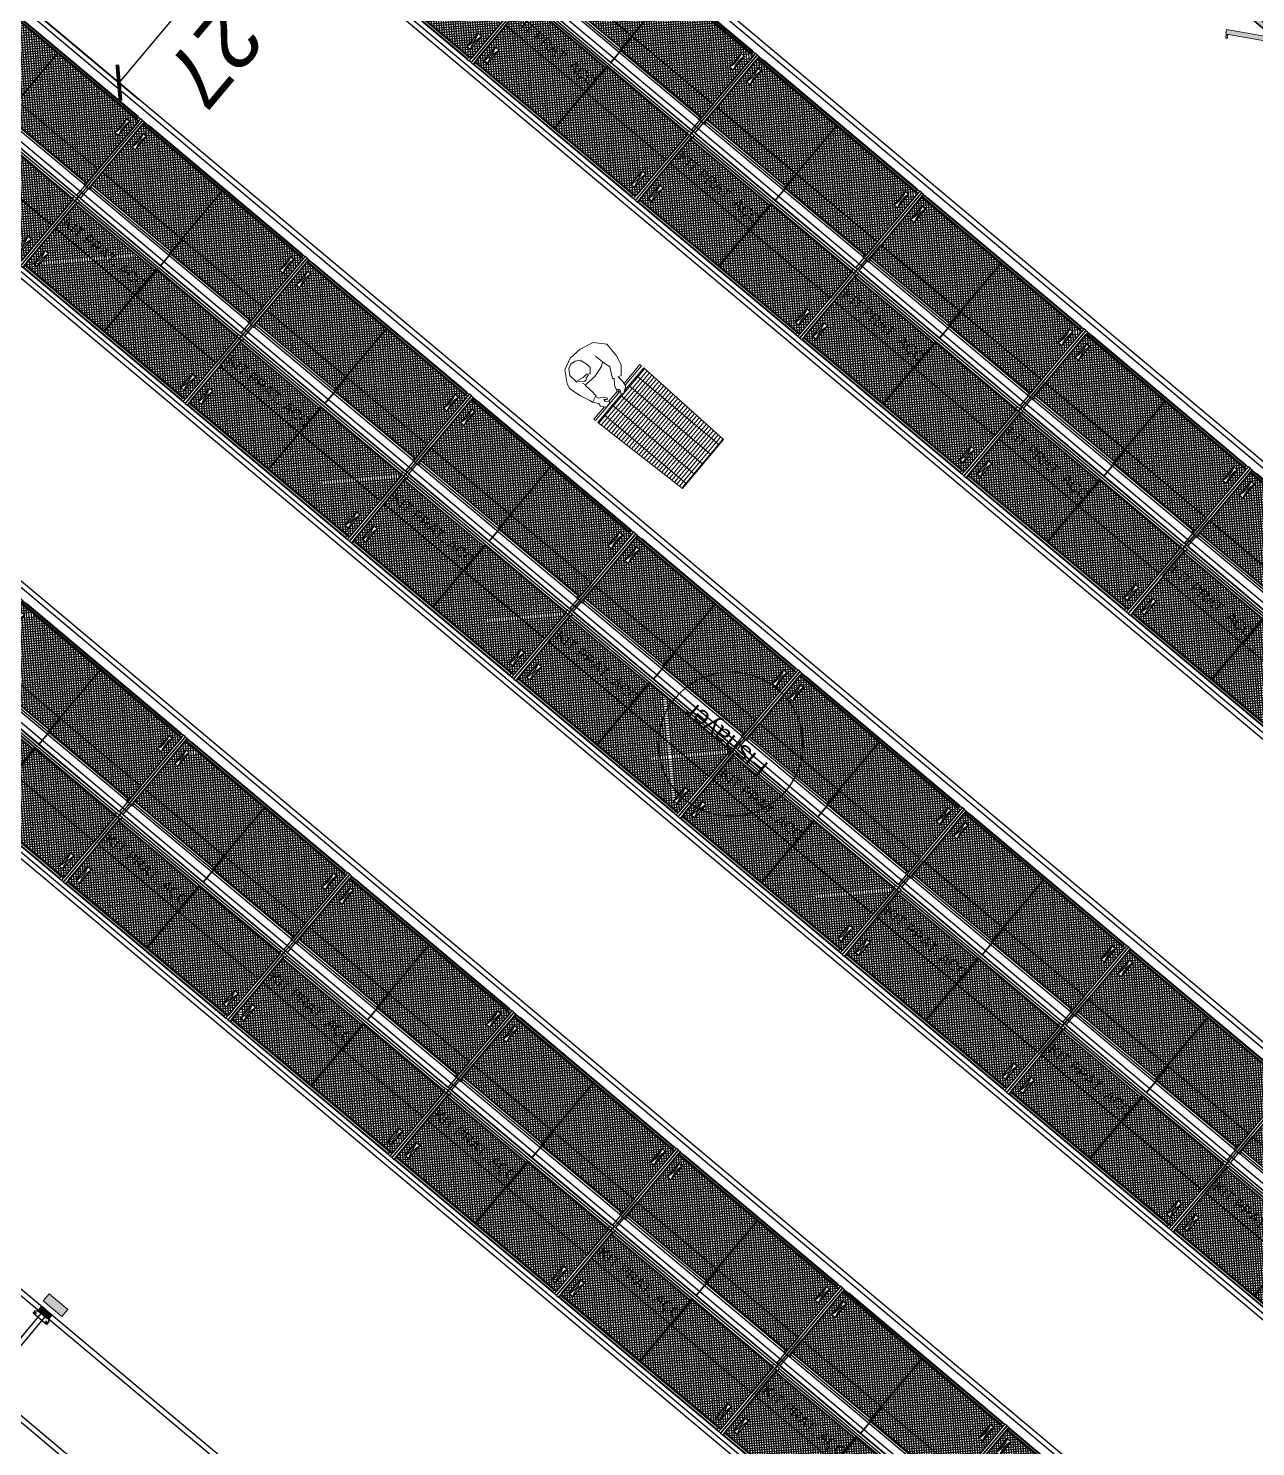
# Model space of a CAD drawing. Header units: metres. Extents: x 822482 to 822767, y 9662202 to 9662512.
# Drawn here: x 822674.61 to 822686.63, y 9662408.34 to 9662422.23 of the extents above; entities that cross this region are included whole.
import ezdxf
from ezdxf.lldxf.tags import DXFTag

# ---------------------------------------------------------------- set-up
doc = ezdxf.new("R2010")
doc.units = ezdxf.units.M
for name, color, linetype in [('#ARQ_INOX', 8, 'Continuous'), ('ARQ_NE_EQUIPAMENTOS', 7, 'Continuous'), ('VIDRO TEMPERADO', 3, 'Continuous'), ('wbc_gabinete', 7, 'Continuous'), ('wbc_gond_planta', 7, 'Continuous'), ('wbc_mobilias_planta', 7, 'Continuous')]:
    doc.layers.add(name, color=color, linetype=linetype)
doc.layers.add('ARQ_NE_COTAS', color=7, linetype='Continuous', true_color=0x000000)
for name, color, linetype, lineweight in [('ARQ_NE_ESTRUTURA INOX', 251, 'Continuous', 0), ('ARQ_NE_MOBILIÁRIOS', 251, 'Continuous', 0), ('ARQ_NE_PORTAPALLETS', 251, 'Continuous', 0), ('wbc_balcao', 7, 'Continuous', 0)]:
    doc.layers.add(name, color=color, linetype=linetype, lineweight=lineweight)
doc.styles.add('Arial', font='arial.ttf', dxfattribs={"height": 0.6})
doc.styles.get("Standard").update_dxf_attribs({"font": 'arial.ttf'})
tags = doc.linetypes.add('DASH2', pattern=[19.05, 12.7, -6.35]).pattern_tags.tags
tags[6:7] = [DXFTag(74, 4), DXFTag(75, 0), DXFTag(340, '0'), DXFTag(46, 0.0), DXFTag(50, 0.0), DXFTag(44, 0.0), DXFTag(45, 0.0)]
tags[4:5] = [DXFTag(74, 4), DXFTag(75, 0), DXFTag(340, '0'), DXFTag(46, 0.0), DXFTag(50, 0.0), DXFTag(44, 0.0), DXFTag(45, 0.0)]
tags = doc.linetypes.add('DASHED0', pattern=[1, 0.5, -0.5]).pattern_tags.tags
tags[6:7] = [DXFTag(74, 4), DXFTag(75, 0), DXFTag(340, '0'), DXFTag(46, 0.0), DXFTag(50, 0.0), DXFTag(44, 0.0), DXFTag(45, 0.0)]
tags[4:5] = [DXFTag(74, 4), DXFTag(75, 0), DXFTag(340, '0'), DXFTag(46, 0.0), DXFTag(50, 0.0), DXFTag(44, 0.0), DXFTag(45, 0.0)]
doc.dimstyles.new('1-300', dxfattribs={"dimtxt": 0.6, "dimasz": 0.25, "dimexe": 0.25, "dimexo": 0.25, "dimgap": 0.25, "dimtad": 1, "dimzin": 4, "dimdsep": 46, "dimtxsty": 'Arial', "dimblk": 'ARCHTICK', "dimcen": 0.25, "dimclrd": 256, "dimclre": 256, "dimclrt": 256, "dimadec": 0, "dimazin": 0, "dimtfac": 0.066667, "dimtix": 1, "dimtofl": 0, "dimtmove": 0, "dimatfit": 3, "dimldrblk": 'ARCHTICK', "dimfxl": 0.25, "dimtvp": 1, "dimtolj": 1, "dimtzin": 0, "dimarcsym": 0})
pattern_1 = [(45, (-159.4644, -342.3736), (-1.6673415, 1.6673415), []), (135, (-159.4644, -342.3736), (-1.6673415, -1.6673415), [])]

# ---------------------------------------------------------------- blocks, each defined once
blk = doc.blocks.new('100100T11R230100')
at = {"layer": 'wbc_gond_planta'}
for points in [[(3, -1), (3, 0), (0, 0), (0, -6), (11, -6), (11, 0), (8, 0), (8, -1)], [(244, -1), (244, 0), (241, 0), (241, -6), (252, -6), (252, 0), (249, 0), (249, -1)], [(8, -99), (8, -100), (11, -100), (11, -94), (0, -94), (0, -100), (3, -100), (3, -99)], [(249, -99), (249, -100), (252, -100), (252, -94), (241, -94), (241, -100), (244, -100), (244, -99)]]:
    blk.add_hatch(color=8, dxfattribs=at).paths.add_polyline_path(points)
at = {"layer": 'wbc_gond_planta', "color": 8, "linetype": 'Continuous'}
for p, q in [((-1, 0), (12, 0)), ((-1, -6), (-1, 0)), ((12, 0), (12, -6)), ((240, 0), (253, 0)), ((240, -6), (240, 0)), ((253, 0), (253, -6)), ((-3.1, -7.2), (-1, -6)), ((-3.1, -10.7), (-3.1, -7.2)), ((14.1, -10.7), (-3.1, -10.7)), ((12, -6), (14.1, -7.2)), ((14.1, -7.2), (14.1, -10.7)), ((237.9, -7.2), (240, -6)), ((237.9, -10.7), (237.9, -7.2)), ((255.1, -10.7), (237.9, -10.7)), ((253, -6), (255.1, -7.2)), ((255.1, -7.2), (255.1, -10.7)), ((14.1, -89.3), (-3.1, -89.3)), ((-3.1, -89.3), (-3.1, -92.8)), ((-3.1, -92.8), (-1, -94)), ((-1, -94), (-1, -100)), ((12, -94), (14.1, -92.8)), ((12, -100), (12, -94)), ((14.1, -92.8), (14.1, -89.3)), ((255.1, -89.3), (237.9, -89.3)), ((237.9, -89.3), (237.9, -92.8)), ((237.9, -92.8), (240, -94)), ((240, -94), (240, -100)), ((253, -94), (255.1, -92.8)), ((253, -100), (253, -94)), ((255.1, -92.8), (255.1, -89.3)), ((-1, -100), (12, -100)), ((240, -100), (253, -100))]:
    blk.add_line(p, q, dxfattribs=at)
at = {"layer": 'wbc_gond_planta', "color": 8}
for p, q in [((3, 0), (0, 0)), ((0, 0), (0, -6)), ((3, -1), (3, 0)), ((8, 0), (8, -1)), ((8, 0), (11, 0)), ((11, 0), (241, 0)), ((11, 0), (11, -6)), ((244, 0), (241, 0)), ((241, 0), (241, -6)), ((244, -1), (244, 0)), ((249, 0), (249, -1)), ((249, 0), (252, 0)), ((252, 0), (252, -6)), ((11, -6), (0, -6)), ((8, -1), (3, -1)), ((3, -94), (3, -6)), ((8, -94), (8, -6)), ((11, -5), (241, -5)), ((252, -6), (241, -6)), ((249, -1), (244, -1)), ((244, -94), (244, -6)), ((249, -94), (249, -6)), ((0, -100), (0, -94)), ((11, -94), (0, -94)), ((11, -100), (11, -94)), ((11, -95), (241, -95)), ((241, -100), (241, -94)), ((252, -94), (241, -94)), ((252, -100), (252, -94)), ((3, -100), (0, -100)), ((8, -99), (3, -99)), ((3, -99), (3, -100)), ((8, -100), (8, -99)), ((8, -100), (11, -100)), ((11, -100), (241, -100)), ((244, -100), (241, -100)), ((249, -99), (244, -99)), ((244, -99), (244, -100)), ((249, -100), (249, -99)), ((249, -100), (252, -100))]:
    blk.add_line(p, q, dxfattribs=at)
for points in [[(3, -1), (3, 0), (0, 0), (0, -6), (11, -6), (11, 0), (8, 0), (8, -1)], [(244, -1), (244, 0), (241, 0), (241, -6), (252, -6), (252, 0), (249, 0), (249, -1)], [(8, -99), (8, -100), (11, -100), (11, -94), (0, -94), (0, -100), (3, -100), (3, -99)], [(249, -99), (249, -100), (252, -100), (252, -94), (241, -94), (241, -100), (244, -100), (244, -99)]]:
    blk.add_lwpolyline(points, close=True, dxfattribs=at)
for centre in [(-1.4, -9), (12.4, -9), (239.6, -9), (253.4, -9), (-1.4, -91), (12.4, -91), (239.6, -91), (253.4, -91)]:
    blk.add_circle(centre, 0.7, dxfattribs=at)
blk = doc.blocks.new('protetor')
blk.add_hatch(color=8).paths.add_polyline_path([(-3.5, -5), (-3.5, -14), (20.5, -14), (20.5, -5)])
at = {"color": 8}
blk.add_lwpolyline([(-3.5, -5), (-3.5, -14), (20.5, -14), (20.5, -5)], close=True, dxfattribs=at)
blk = doc.blocks.new('NICFD210CVD')
at = {"layer": 'VIDRO TEMPERADO'}
h = blk.add_hatch(dxfattribs=at)
h.set_pattern_fill('_USER', color=8, scale=2.357977, angle=45, style=0, pattern_type=2)
h.set_pattern_definition(pattern_1)
h.paths.add_polyline_path([(103.7, -82.3), (103.7, -75.8), (2.5, -75.8), (2.5, -82.3)])
h.paths.add_polyline_path([(2.5, -75.8), (8.8, -75.8), (8.6, -75.6), (8.6, -58.7), (8.8, -58.6), (2.5, -58.6)])
h.paths.add_polyline_path([(13, -75.8), (103.7, -75.8), (103.7, -58.6), (13, -58.6), (13.2, -58.7), (13.2, -75.6)])
h.paths.add_polyline_path([(2.5, -58.6), (103.7, -58.6), (103.7, -4.9), (2.5, -4.9), (2.5, -4.9)])
h.paths.add_polyline_path([(2.8, -4.9), (103.7, -4.9), (103.7, -4.8), (2.9, -4.8)])
h = blk.add_hatch(dxfattribs=at)
h.set_pattern_fill('_USER', color=8, scale=2.357977, angle=45, style=0, pattern_type=2)
h.set_pattern_definition(pattern_1)
h.paths.add_polyline_path([(207.5, -82.3), (207.5, -76.1), (104.2, -76.1), (104.2, -82.3)])
h.paths.add_polyline_path([(104.2, -76.1), (197, -76.1), (196.8, -75.9), (196.8, -59), (197, -58.9), (104.2, -58.9)])
h.paths.add_polyline_path([(201.2, -76.1), (207.5, -76.1), (207.5, -58.9), (201.2, -58.9), (201.4, -59), (201.4, -75.9)])
h.paths.add_polyline_path([(104.2, -58.9), (207.5, -58.9), (207.5, -4.5), (207.5, -4.5), (207.2, -4.5), (207.1, -4.3), (207.1, -3.2), (116.8, -3.2), (104.2, -3.2)])
at = {"layer": 'wbc_mobilias_planta'}
blk.add_hatch(color=8, dxfattribs=at).paths.add_polyline_path([(3.1, -84.8), (204.9, -84.8), (204.9, -82.8), (3.1, -82.8)])
at = {"color": 8, "linetype": 'Continuous'}
for p, q in [((3.4, 0), (0.2, 0)), ((0, -0.4), (0, -0.3)), ((0, -58.9), (0, -0.4)), ((2.5, -3.5), (2.5, -58.9)), ((2.5, -4.6), (2.5, -4.5)), ((2.5, -4.9), (2.5, -4.6)), ((2.5, -4.9), (2.5, -5)), ((2.8, -4.9), (2.5, -4.9)), ((2.5, -58.2), (2.5, -6.6)), ((2.9, -2.8), (2.9, -4.5)), ((2.9, -2.8), (2.9, -2.8)), ((2.9, -4.5), (2.9, -4.6)), ((2.9, -4.6), (2.9, -4.7)), ((103.7, -4.8), (2.9, -4.8)), ((3.3, -2.6), (3.4, -2.6)), ((3.3, -2.6), (3.3, -2.6)), ((3.3, -2.6), (3.3, -2.6)), ((3.3, -2.6), (3.4, -2.6)), ((3.4, -2.6), (3.4, -2.6)), ((3.6, -0.4), (3.6, -0.2)), ((3.6, -0.3), (3.6, -0.3)), ((3.6, -0.4), (3.6, -0.2)), ((206.4, -0.3), (3.6, -0.3)), ((3.6, -2.3), (3.6, -0.4)), ((3.6, -0.4), (3.6, -0.4)), ((3.6, -2.3), (3.6, -0.4)), ((3.6, -2.3), (3.6, -2.3)), ((206.4, -2.5), (3.6, -2.5)), ((103.7, -3.4), (103.7, -58.4)), ((104.2, -3.4), (104.1, -3.4)), ((104.1, -3.4), (104.2, -3.4)), ((104.1, -3.4), (104.1, -3.4)), ((104.2, -3.2), (104.2, -3.3)), ((104.2, -3.2), (104.2, -3.2)), ((194.5, -3.2), (104.2, -3.2)), ((104.2, -3.2), (105.4, -3.2)), ((104.2, -3.3), (104.2, -8.2)), ((104.2, -8.2), (104.2, -8.3)), ((104.2, -8.3), (104.2, -58.4)), ((207.1, -3.2), (105.4, -3.2)), ((105.4, -3.2), (105.4, -3.2)), ((207.1, -3.2), (205.8, -3.2)), ((205.8, -3.2), (205.8, -3.2)), ((206.4, -0.2), (206.4, -0.4)), ((206.4, -0.2), (206.4, -0.4)), ((206.4, -0.3), (206.4, -0.3)), ((206.4, -0.4), (206.4, -2.4)), ((206.4, -0.4), (206.4, -0.4)), ((206.4, -0.4), (206.4, -2.4)), ((206.4, -2.4), (206.4, -2.4)), ((209.7, 0), (206.6, 0)), ((206.8, -2.7), (206.6, -2.7)), ((206.6, -2.7), (206.6, -2.7)), ((207, -3.2), (207, -3.2)), ((207.1, -4.3), (207.1, -2.8)), ((207.1, -2.8), (207.1, -2.8)), ((207.5, -4.5), (207.2, -4.5)), ((207.5, -3.4), (207.5, -4.5)), ((207.5, -58.9), (207.5, -3.4)), ((207.5, -4.3), (207.5, -58.2)), ((207.5, -4.5), (207.5, -4.5)), ((210, -0.3), (210, -0.4)), ((210, -0.4), (210, -58.9)), ((0, -84.5), (0, -58.9)), ((2.5, -80.1), (2.5, -58.2)), ((2.5, -58.9), (2.5, -84.6)), ((8.6, -58.7), (8.6, -58.7)), ((8.6, -58.7), (8.6, -58.8)), ((8.6, -58.8), (8.6, -58.8)), ((8.6, -59.2), (8.6, -58.8)), ((8.6, -59.3), (8.6, -59.2)), ((8.6, -74.9), (8.6, -59.3)), ((8.8, -58.6), (8.8, -58.7)), ((8.8, -58.6), (13, -58.6)), ((8.8, -58.6), (8.8, -58.6)), ((8.8, -58.7), (8.8, -59.2)), ((8.8, -59.2), (8.8, -59.4)), ((13, -58.7), (13, -58.6)), ((13, -58.6), (13, -58.6)), ((13, -59.2), (13, -58.7)), ((13, -59.4), (13, -59.2)), ((13.2, -58.7), (13.2, -58.7)), ((13.2, -58.8), (13.2, -58.7)), ((13.2, -58.8), (13.2, -59.2)), ((13.2, -58.8), (13.2, -58.8)), ((13.2, -59.2), (13.2, -59.3)), ((13.2, -59.3), (13.2, -74.9)), ((103.7, -58.4), (103.7, -82.3)), ((104.2, -58.4), (104.2, -80.4)), ((196.8, -59), (196.8, -59)), ((196.8, -59), (196.8, -59.1)), ((196.8, -59.1), (196.8, -59.1)), ((196.8, -59.5), (196.8, -59.1)), ((196.8, -59.6), (196.8, -59.5)), ((196.8, -75.2), (196.8, -59.6)), ((197, -58.9), (197, -59)), ((197, -58.9), (201.2, -58.9)), ((197, -58.9), (197, -58.9)), ((197, -59), (197, -59.5)), ((197, -59.5), (197, -59.7)), ((201.2, -59), (201.2, -58.9)), ((201.2, -58.9), (201.2, -58.9)), ((201.2, -59.5), (201.2, -59)), ((201.2, -59.7), (201.2, -59.5)), ((201.4, -59), (201.4, -59)), ((201.4, -59.1), (201.4, -59)), ((201.4, -59.1), (201.4, -59.5)), ((201.4, -59.1), (201.4, -59.1)), ((201.4, -59.5), (201.4, -59.6)), ((201.4, -59.6), (201.4, -75.2)), ((207.5, -58.2), (207.5, -81)), ((207.5, -84.6), (207.5, -58.9)), ((210, -58.9), (210, -84.5)), ((2.5, -80.2), (2.5, -80.1)), ((2.5, -80.5), (2.5, -80.2)), ((2.5, -80.5), (2.5, -80.5)), ((207.5, -82.3), (2.5, -82.3)), ((8.6, -75.4), (8.6, -74.9)), ((8.6, -75.6), (8.6, -75.4)), ((8.8, -75.4), (8.8, -75.5)), ((8.8, -75.5), (8.8, -75.8)), ((8.8, -75.8), (13, -75.8)), ((13, -75.5), (13, -75.4)), ((13, -75.8), (13, -75.5)), ((13.2, -74.9), (13.2, -75.5)), ((13.2, -75.5), (13.2, -75.6)), ((104.2, -80.4), (104.2, -80.5)), ((104.2, -80.5), (104.2, -82.3)), ((196.8, -75.7), (196.8, -75.2)), ((196.8, -75.9), (196.8, -75.7)), ((197, -75.7), (197, -75.9)), ((197, -75.9), (197, -76.1)), ((197, -76.1), (201.2, -76.1)), ((201.2, -75.9), (201.2, -75.7)), ((201.2, -76.1), (201.2, -75.9)), ((201.4, -75.2), (201.4, -75.8)), ((201.4, -75.8), (201.4, -75.9)), ((207.5, -81), (207.5, -81.2)), ((207.5, -81.2), (207.5, -81.5)), ((207.5, -81.5), (207.5, -81.4)), ((207.5, -81.5), (207.5, -81.5)), ((207.5, -81.5), (207.5, -81.5)), ((0, -85.2), (0, -84.5)), ((0.2, -85.4), (2.4, -85.4)), ((2.5, -84.6), (2.5, -85.4)), ((2.5, -85.2), (207.5, -85.2)), ((5.6, -85.2), (6.9, -85.2)), ((6.9, -85.2), (7.9, -85.2)), ((6.9, -85.2), (6.9, -85.2)), ((204.2, -85.2), (7.9, -85.2)), ((207.5, -85.4), (207.5, -84.6)), ((209.7, -85.4), (207.5, -85.4)), ((210, -84.5), (210, -85.2))]:
    blk.add_line(p, q, dxfattribs=at)
at = {"color": 8}
blk.add_line((103.7, -82.3), (104.2, -82.3), dxfattribs=at)
at = {"color": 8, "linetype": 'Continuous'}
for points in [[(13, -58.6), (13.2, -58.7), (13.2, -75.6), (13, -75.8), (8.8, -75.8), (8.6, -75.6), (8.6, -58.7), (8.8, -58.6)], [(201.2, -58.9), (201.4, -59), (201.4, -75.9), (201.2, -76.1), (197, -76.1), (196.8, -75.9), (196.8, -59), (197, -58.9)]]:
    blk.add_lwpolyline(points, close=True, dxfattribs=at)
for centre, radius, start, end in [((0.2, -0.3), 0.25, 90, 180), ((3.4, -0.3), 0.25, 7.8375, 90), ((3.3, -3.5), 0.85, 94.3152, 172.0697), ((3.3, -3.5), 0.85, 172.0697, 180), ((2.5, -5), 0.025, 150, 180), ((2.5, -5), 0.025, 90, 150), ((2.8, -4.7), 0.2, 270, 0), ((3.3, -2.6), 0.0345, 274.6334, 284.0885), ((3.4, -2.4), 0.244, 271.7049, 332.4159), ((3.4, -0.3), 0.25, 0, 7.8375), ((3.6, -0.2), 0.03, 0, 7.8375), ((3.3, -2.4), 0.316, 331.1228, 2.4455), ((206.6, -0.3), 0.25, 90, 172.1625), ((206.6, -0.3), 0.25, 172.1625, 180), ((206.4, -0.2), 0.03, 172.1625, 180), ((206.6, -2.4), 0.248, 180, 193.4599), ((206.6, -2.5), 0.239, 192.1044, 224.5527), ((206.6, -2.4), 0.25, 224.6293, 265.7677), ((206.6, -2.5), 0.243, 265.6312, 269.9838), ((206.8, -3.4), 0.7, 0.1427, 90), ((207.2, -4.3), 0.2, 180, 270), ((207.5, -4.5), 0.025, 0, 90), ((209.7, -0.3), 0.25, 0, 90), ((8.8, -75.6), 0.152, 180, 270), ((13, -75.6), 0.152, 270, 0), ((197, -75.9), 0.152, 180, 270), ((201.2, -75.9), 0.152, 270, 0), ((0.2, -85.2), 0.25, 180, 270), ((2.4, -85.4), 0.05, 270, 0), ((5.6, -85), 0.2, 268.2316, 270), ((7.9, -85.1), 0.15, 270, 272.0426), ((207.5, -85.4), 0.05, 180, 270), ((209.7, -85.2), 0.25, 270, 0)]:
    blk.add_arc(centre, radius, start, end, dxfattribs=at)
for centre, major_axis, ratio, start_param, end_param in [((3.6, -0.3), (-0.03, 0), 0.863636, 2.769307, 3.141593), ((104.1, -3.4), (0.387, 0), 0.001495, 1.559494, 4.723691), ((104.1, -3.4), (0.285, 0), 0.001495, 1.555489, 4.727697), ((206.4, -0.3), (-0.03, 0), 0.863636, 0, 0.372286), ((8.8, -58.7), (-0.152, 0), 0.999904, 4.712389, 6.283185), ((13, -58.7), (-0.152, 0), 0.999904, 3.141593, 4.712389), ((197, -59), (-0.152, 0), 0.999904, 4.712389, 6.283185), ((201.2, -59), (-0.152, 0), 0.999904, 3.141593, 4.712389), ((207.4, -81.2), (0.05, 0), 0.611994, 5.670684, 6.283185), ((207.4, -81.5), (0.05, 0), 0.580743, 0, 0.612501), ((207.4, -81.5), (0.05, 0), 0.580743, 0, 0.612501)]:
    blk.add_ellipse(centre, major_axis=major_axis, ratio=ratio, start_param=start_param, end_param=end_param, dxfattribs=at)
for points in [[(8.8, -59.4), (9.3, -60.8), (9.6, -62.1), (10, -64.3), (10.1, -65), (10.2, -66.4), (10.2, -67.1), (10.2, -68.2), (10.2, -68.5), (10.2, -69.2), (10.2, -69.5), (10.1, -70.6), (10, -71.2), (9.7, -72.5), (9.6, -73.1), (9.3, -74.3), (9.1, -74.9), (8.8, -75.4)], [(13, -75.4), (12.5, -74.3), (12.2, -73.1), (11.8, -71.2), (11.7, -70.6), (11.6, -69.2), (11.6, -68.5), (11.6, -67.5), (11.6, -67.1), (11.6, -66.4), (11.7, -66.1), (11.7, -65), (11.8, -64.3), (12.1, -62.9), (12.2, -62.2), (12.6, -60.8), (12.8, -60.1), (13, -59.4)], [(197, -59.7), (197.5, -61.1), (197.8, -62.4), (198.2, -64.6), (198.3, -65.3), (198.4, -66.7), (198.4, -67.4), (198.4, -68.5), (198.4, -68.8), (198.4, -69.5), (198.3, -69.9), (198.3, -70.9), (198.2, -71.5), (197.9, -72.8), (197.8, -73.4), (197.4, -74.6), (197.2, -75.2), (197, -75.7)], [(201.2, -75.7), (200.7, -74.6), (200.4, -73.5), (200, -71.5), (199.9, -70.9), (199.8, -69.5), (199.8, -68.8), (199.8, -67.8), (199.8, -67.4), (199.8, -66.7), (199.8, -66.4), (199.9, -65.3), (200, -64.6), (200.3, -63.2), (200.4, -62.5), (200.7, -61.1), (200.9, -60.4), (201.2, -59.7)]]:
    blk.add_open_spline(points, degree=3, knots=[0, 0, 0, 0, 0.25, 0.25, 0.375, 0.375, 0.5, 0.5, 0.5625, 0.5625, 0.625, 0.625, 0.75, 0.75, 0.875, 0.875, 1, 1, 1, 1], dxfattribs=at)
at = {"layer": 'Defpoints', "color": 8, "linetype": 'DASHED0'}
for p, q in [((210.1, 7.5), (0, 7.5)), ((0, -0.3), (0, 7.5)), ((210.1, -0.3), (210.1, 7.5))]:
    blk.add_line(p, q, dxfattribs=at)
at = {"layer": 'VIDRO TEMPERADO', "color": 8}
for points in [[(91.3, -4.8), (2.9, -4.8), (2.8, -4.9), (2.5, -4.9), (2.5, -4.9), (2.5, -82.3), (103.7, -82.3), (103.7, -4.8)], [(104.2, -3.2), (104.2, -82.3), (207.5, -82.3), (207.5, -4.5), (207.5, -4.5), (207.2, -4.5), (207.1, -4.3), (207.1, -3.2), (116.8, -3.2)]]:
    blk.add_lwpolyline(points, close=True, dxfattribs=at)
at = {"layer": 'wbc_mobilias_planta', "color": 8}
blk.add_lwpolyline([(3.1, -84.8), (204.9, -84.8), (204.9, -82.8), (3.1, -82.8)], close=True, dxfattribs=at)
blk = doc.blocks.new('NICFD210CDVD')
at = {"layer": 'VIDRO TEMPERADO'}
h = blk.add_hatch(dxfattribs=at)
h.set_pattern_fill('_USER', color=8, scale=2.357977, angle=45, style=0, pattern_type=2)
h.set_pattern_definition(pattern_1)
h.paths.add_polyline_path([(103.7, 97.3), (103.7, 90.8), (2.5, 90.8), (2.5, 97.3)])
h.paths.add_polyline_path([(2.5, 90.8), (8.8, 90.8), (8.6, 90.6), (8.6, 73.7), (8.8, 73.6), (2.5, 73.6)])
h.paths.add_polyline_path([(13, 90.8), (103.7, 90.8), (103.7, 73.6), (13, 73.6), (13.2, 73.7), (13.2, 90.6)])
h.paths.add_polyline_path([(2.5, 73.6), (103.7, 73.6), (103.7, 19.9), (2.5, 19.9), (2.5, 19.9)])
h.paths.add_polyline_path([(2.7, 19.9), (103.7, 19.9), (103.7, 19.8), (2.9, 19.8)])
h = blk.add_hatch(dxfattribs=at)
h.set_pattern_fill('_USER', color=8, scale=2.357977, angle=45, style=0, pattern_type=2)
h.set_pattern_definition(pattern_1)
h.paths.add_polyline_path([(207.5, 97.3), (207.5, 91.1), (104.2, 91.1), (104.2, 97.3)])
h.paths.add_polyline_path([(104.2, 91.1), (197, 91.1), (196.8, 90.9), (196.8, 74), (197, 73.9), (104.2, 73.9)])
h.paths.add_polyline_path([(201.2, 91.1), (207.5, 91.1), (207.5, 73.9), (201.2, 73.9), (201.4, 74), (201.4, 90.9)])
h.paths.add_polyline_path([(104.2, 73.9), (207.5, 73.9), (207.5, 19.5), (207.5, 19.5), (207.2, 19.5), (207, 19.3), (207, 18.2), (116.8, 18.2), (104.2, 18.2)])
at = {"layer": 'wbc_mobilias_planta'}
blk.add_hatch(color=8, dxfattribs=at).paths.add_polyline_path([(3.1, 99.8), (204.9, 99.8), (204.9, 97.8), (3.1, 97.8)])
at = {"color": 8, "linetype": 'Continuous'}
for p, q in [((0, 100.2), (0, 99.5)), ((0, 99.5), (0, 73.9)), ((0.2, 100.4), (2.4, 100.4)), ((2.5, 99.6), (2.5, 100.4)), ((2.5, 100.2), (207.5, 100.2)), ((2.5, 73.9), (2.5, 99.6)), ((207.5, 97.3), (2.5, 97.3)), ((5.6, 100.2), (6.9, 100.2)), ((6.9, 100.2), (7.9, 100.2)), ((6.9, 100.2), (6.9, 100.2)), ((204.2, 100.2), (7.9, 100.2)), ((103.7, 73.4), (103.7, 97.3)), ((104.2, 95.5), (104.2, 97.3)), ((209.7, 100.4), (207.5, 100.4)), ((207.5, 100.4), (207.5, 99.6)), ((207.5, 99.6), (207.5, 73.9)), ((210, 99.5), (210, 100.2)), ((210, 73.9), (210, 99.5)), ((2.5, 95.5), (2.5, 95.2)), ((2.5, 95.5), (2.5, 95.5)), ((2.5, 95.2), (2.5, 95.1)), ((2.5, 95.1), (2.5, 73.2)), ((8.6, 90.6), (8.6, 90.4)), ((8.6, 90.4), (8.6, 89.9)), ((8.6, 89.9), (8.6, 74.3)), ((8.8, 90.8), (13, 90.8)), ((8.8, 90.5), (8.8, 90.8)), ((8.8, 90.4), (8.8, 90.5)), ((13, 90.8), (13, 90.5)), ((13, 90.5), (13, 90.4)), ((13.2, 90.5), (13.2, 90.6)), ((13.2, 89.9), (13.2, 90.5)), ((13.2, 74.3), (13.2, 89.9)), ((104.2, 95.4), (104.2, 95.5)), ((104.2, 73.4), (104.2, 95.4)), ((196.8, 90.9), (196.8, 90.7)), ((196.8, 90.7), (196.8, 90.2)), ((196.8, 90.2), (196.8, 74.6)), ((197, 91.1), (201.2, 91.1)), ((197, 90.9), (197, 91.1)), ((197, 90.7), (197, 90.9)), ((201.2, 91.1), (201.2, 90.9)), ((201.2, 90.9), (201.2, 90.7)), ((201.4, 90.8), (201.4, 90.9)), ((201.4, 90.2), (201.4, 90.8)), ((201.4, 74.6), (201.4, 90.2)), ((207.5, 96.5), (207.5, 96.5)), ((207.5, 96.5), (207.5, 96.5)), ((207.5, 96.5), (207.5, 96.4)), ((207.5, 96.2), (207.5, 96.5)), ((207.5, 96), (207.5, 96.2)), ((207.5, 73.2), (207.5, 96)), ((0, 73.9), (0, 15.4)), ((2.5, 18.5), (2.5, 73.9)), ((2.5, 73.2), (2.5, 21.6)), ((8.6, 74.3), (8.6, 74.2)), ((8.6, 74.2), (8.6, 73.8)), ((8.6, 73.8), (8.6, 73.8)), ((8.6, 73.7), (8.6, 73.8)), ((8.6, 73.7), (8.6, 73.7)), ((8.8, 74.2), (8.8, 74.4)), ((8.8, 73.7), (8.8, 74.2)), ((8.8, 73.6), (8.8, 73.7)), ((8.8, 73.6), (13, 73.6)), ((8.8, 73.6), (8.8, 73.6)), ((13, 74.4), (13, 74.2)), ((13, 74.2), (13, 73.7)), ((13, 73.7), (13, 73.6)), ((13, 73.6), (13, 73.6)), ((13.2, 74.2), (13.2, 74.3)), ((13.2, 73.8), (13.2, 74.2)), ((13.2, 73.8), (13.2, 73.8)), ((13.2, 73.8), (13.2, 73.7)), ((13.2, 73.7), (13.2, 73.7)), ((103.7, 18.4), (103.7, 73.4)), ((104.2, 23.3), (104.2, 73.4)), ((196.8, 74.6), (196.8, 74.5)), ((196.8, 74.5), (196.8, 74.1)), ((196.8, 74.1), (196.8, 74.1)), ((196.8, 74), (196.8, 74.1)), ((196.8, 74), (196.8, 74)), ((197, 74.5), (197, 74.7)), ((197, 74), (197, 74.5)), ((197, 73.9), (197, 74)), ((197, 73.9), (201.2, 73.9)), ((197, 73.9), (197, 73.9)), ((201.2, 74.7), (201.2, 74.5)), ((201.2, 74.5), (201.2, 74)), ((201.2, 74), (201.2, 73.9)), ((201.2, 73.9), (201.2, 73.9)), ((201.4, 74.5), (201.4, 74.6)), ((201.4, 74.1), (201.4, 74.5)), ((201.4, 74.1), (201.4, 74.1)), ((201.4, 74.1), (201.4, 74)), ((201.4, 74), (201.4, 74)), ((207.5, 73.9), (207.5, 18.4)), ((207.5, 19.3), (207.5, 73.2)), ((210, 15.4), (210, 73.9)), ((0, 15.4), (0, 15.2)), ((3.4, 15), (0.2, 15)), ((2.5, 19.9), (2.5, 20)), ((2.5, 19.9), (2.5, 19.6)), ((2.7, 19.9), (2.5, 19.9)), ((2.5, 19.6), (2.5, 19.5)), ((103.7, 19.8), (2.9, 19.8)), ((2.9, 19.6), (2.9, 19.7)), ((2.9, 19.5), (2.9, 19.6)), ((2.9, 17.8), (2.9, 19.5)), ((2.9, 17.8), (2.9, 17.8)), ((3.3, 17.6), (3.4, 17.6)), ((3.3, 17.6), (3.3, 17.6)), ((3.3, 17.6), (3.3, 17.6)), ((3.3, 17.6), (3.4, 17.6)), ((3.4, 17.6), (3.4, 17.6)), ((206.4, 17.5), (3.6, 17.5)), ((3.6, 17.3), (3.6, 15.4)), ((3.6, 17.3), (3.6, 17.3)), ((3.6, 17.3), (3.6, 15.4)), ((3.6, 15.4), (3.6, 15.2)), ((3.6, 15.4), (3.6, 15.4)), ((3.6, 15.4), (3.6, 15.2)), ((3.6, 15.2), (3.6, 15.3)), ((206.4, 15.3), (3.6, 15.3)), ((104.2, 18.4), (104.1, 18.4)), ((104.1, 18.4), (104.2, 18.4)), ((104.1, 18.4), (104.1, 18.4)), ((104.2, 23.2), (104.2, 23.3)), ((104.2, 18.3), (104.2, 23.2)), ((104.2, 18.2), (104.2, 18.3)), ((104.2, 18.2), (104.2, 18.2)), ((194.5, 18.2), (104.2, 18.2)), ((104.2, 18.2), (105.4, 18.2)), ((207, 18.2), (105.4, 18.2)), ((105.4, 18.2), (105.4, 18.2)), ((207, 18.2), (205.8, 18.2)), ((205.8, 18.2), (205.8, 18.2)), ((206.4, 15.4), (206.4, 17.4)), ((206.4, 17.4), (206.4, 17.4)), ((206.4, 15.4), (206.4, 17.4)), ((206.4, 15.2), (206.4, 15.4)), ((206.4, 15.4), (206.4, 15.4)), ((206.4, 15.2), (206.4, 15.4)), ((206.4, 15.3), (206.4, 15.2)), ((206.8, 17.7), (206.6, 17.7)), ((206.6, 17.7), (206.6, 17.7)), ((209.7, 15), (206.6, 15)), ((207, 19.3), (207, 17.8)), ((207, 18.2), (207, 18.2)), ((207, 17.8), (207, 17.8)), ((207.5, 19.5), (207.2, 19.5)), ((207.5, 18.4), (207.5, 19.5)), ((207.5, 19.5), (207.5, 19.5)), ((210, 15.2), (210, 15.4))]:
    blk.add_line(p, q, dxfattribs=at)
at = {"color": 8}
blk.add_line((103.7, 97.3), (104.2, 97.3), dxfattribs=at)
at = {"color": 8, "linetype": 'Continuous'}
for points in [[(13, 73.6), (13.2, 73.7), (13.2, 90.6), (13, 90.8), (8.8, 90.8), (8.6, 90.6), (8.6, 73.7), (8.8, 73.6)], [(201.2, 73.9), (201.4, 74), (201.4, 90.9), (201.2, 91.1), (197, 91.1), (196.8, 90.9), (196.8, 74), (197, 73.9)]]:
    blk.add_lwpolyline(points, close=True, dxfattribs=at)
for centre, radius, start, end in [((0.2, 100.2), 0.25, 90, 180), ((2.4, 100.4), 0.05, 0, 90), ((5.6, 100), 0.2, 90, 91.7684), ((7.9, 100.1), 0.15, 87.9574, 90), ((207.5, 100.4), 0.05, 90, 180), ((209.7, 100.2), 0.25, 0, 90), ((8.8, 90.6), 0.152, 90, 180), ((13, 90.6), 0.152, 0, 90), ((197, 90.9), 0.152, 90, 180), ((201.2, 90.9), 0.152, 0, 90), ((0.2, 15.2), 0.25, 180, 270), ((2.5, 20), 0.025, 180, 210), ((2.5, 20), 0.025, 210, 270), ((3.3, 18.5), 0.85, 180, 187.9303), ((3.3, 18.5), 0.85, 187.9303, 265.6848), ((2.7, 19.7), 0.2, 0, 90), ((3.3, 17.6), 0.0345, 75.9115, 85.3666), ((3.4, 17.4), 0.244, 27.5841, 88.2951), ((3.4, 15.2), 0.25, 270, 352.1625), ((3.3, 17.4), 0.316, 357.5545, 28.8772), ((3.4, 15.2), 0.25, 352.1625, 0), ((3.6, 15.2), 0.03, 352.1625, 0), ((206.6, 17.4), 0.25, 94.2323, 135.3707), ((206.6, 17.5), 0.239, 135.4473, 167.8956), ((206.6, 17.4), 0.248, 166.5401, 180), ((206.6, 15.2), 0.25, 180, 187.8375), ((206.6, 15.2), 0.25, 187.8375, 270), ((206.4, 15.2), 0.03, 180, 187.8375), ((206.6, 17.5), 0.243, 90.0162, 94.3688), ((206.8, 18.4), 0.7, 270, 359.8573), ((207.2, 19.3), 0.2, 90, 180), ((207.5, 19.5), 0.025, 270, 0), ((209.7, 15.2), 0.25, 270, 0)]:
    blk.add_arc(centre, radius, start, end, dxfattribs=at)
for centre, major_axis, ratio, start_param, end_param in [((207.4, 96.5), (0.05, 0), 0.580743, 5.670684, 6.283185), ((207.4, 96.5), (0.05, 0), 0.580743, 5.670684, 6.283185), ((207.4, 96.2), (0.05, 0), 0.611994, 0, 0.612501), ((8.8, 73.7), (-0.152, 0), 0.999904, 0, 1.570796), ((13, 73.7), (-0.152, 0), 0.999904, 1.570796, 3.141593), ((197, 74), (-0.152, 0), 0.999904, 0, 1.570796), ((201.2, 74), (-0.152, 0), 0.999904, 1.570796, 3.141593), ((3.6, 15.2), (-0.03, 0), 0.863636, 3.141593, 3.513879), ((104.1, 18.4), (0.387, 0), 0.001495, 1.559494, 4.723691), ((104.1, 18.4), (0.285, 0), 0.001495, 1.555489, 4.727697), ((206.4, 15.2), (-0.03, 0), 0.863636, 5.910899, 6.283185)]:
    blk.add_ellipse(centre, major_axis=major_axis, ratio=ratio, start_param=start_param, end_param=end_param, dxfattribs=at)
for points in [[(8.8, 74.4), (9.3, 75.8), (9.6, 77.1), (10, 79.3), (10.1, 80), (10.2, 81.4), (10.2, 82.1), (10.2, 83.2), (10.2, 83.5), (10.2, 84.2), (10.2, 84.5), (10.1, 85.6), (10, 86.2), (9.7, 87.5), (9.6, 88.1), (9.3, 89.3), (9.1, 89.9), (8.8, 90.4)], [(13, 90.4), (12.5, 89.3), (12.2, 88.1), (11.8, 86.2), (11.7, 85.6), (11.6, 84.2), (11.6, 83.5), (11.6, 82.5), (11.6, 82.1), (11.6, 81.4), (11.7, 81.1), (11.7, 80), (11.8, 79.3), (12.1, 77.9), (12.2, 77.2), (12.6, 75.8), (12.8, 75.1), (13, 74.4)], [(197, 74.7), (197.5, 76.1), (197.8, 77.4), (198.2, 79.6), (198.3, 80.3), (198.4, 81.7), (198.4, 82.4), (198.4, 83.5), (198.4, 83.8), (198.4, 84.5), (198.3, 84.9), (198.3, 85.9), (198.2, 86.5), (197.9, 87.8), (197.8, 88.4), (197.4, 89.6), (197.2, 90.2), (197, 90.7)], [(201.2, 90.7), (200.7, 89.6), (200.4, 88.5), (200, 86.5), (199.9, 85.9), (199.8, 84.5), (199.8, 83.8), (199.8, 82.8), (199.8, 82.4), (199.8, 81.7), (199.8, 81.4), (199.9, 80.3), (200, 79.6), (200.3, 78.2), (200.4, 77.5), (200.7, 76.1), (200.9, 75.4), (201.2, 74.7)]]:
    blk.add_open_spline(points, degree=3, knots=[0, 0, 0, 0, 0.25, 0.25, 0.375, 0.375, 0.5, 0.5, 0.5625, 0.5625, 0.625, 0.625, 0.75, 0.75, 0.875, 0.875, 1, 1, 1, 1], dxfattribs=at)
at = {"layer": 'Defpoints', "color": 8, "linetype": 'Continuous'}
for p, q in [((0, 15.2), (0, 7.5)), ((210.1, 15.2), (210.1, 7.5))]:
    blk.add_line(p, q, dxfattribs=at)
at = {"layer": 'VIDRO TEMPERADO', "color": 8}
for points in [[(91.3, 19.8), (2.9, 19.8), (2.7, 19.9), (2.5, 19.9), (2.5, 19.9), (2.5, 97.3), (103.7, 97.3), (103.7, 19.8)], [(104.2, 18.2), (104.2, 97.3), (207.5, 97.3), (207.5, 19.5), (207.5, 19.5), (207.2, 19.5), (207, 19.3), (207, 18.2), (116.8, 18.2)]]:
    blk.add_lwpolyline(points, close=True, dxfattribs=at)
at = {"layer": 'wbc_mobilias_planta', "color": 8}
blk.add_lwpolyline([(3.1, 99.8), (204.9, 99.8), (204.9, 97.8), (3.1, 97.8)], close=True, dxfattribs=at)
blk = doc.blocks.new('KITPACO')
at = {"layer": 'wbc_mobilias_planta', "color": 5}
for points in [[(2, 2.5), (105, 2.5), (105, 35.5), (2, 35.5)], [(105, 2.5), (208, 2.5), (208, 35.5), (105, 35.5)], [(0, 2.5), (0, -2.5), (210, -2.5), (210, 2.5)], [(2, -35.5), (105, -35.5), (105, -2.5), (2, -2.5)], [(105, -35.5), (208, -35.5), (208, -2.5), (105, -2.5)]]:
    blk.add_lwpolyline(points, close=True, dxfattribs=at)
blk.add_text('KIT PRAT. AÇO', height=10).set_placement((4.8, -28.5))
blk = doc.blocks.new('apa')
at = {"layer": '#ARQ_INOX'}
for points in [[(3258.75, 2264.073), (3237.855, 2264.073), (3237.855, 2261.99), (3258.75, 2261.99)], [(3258.7, 2264.023), (3237.909, 2264.023), (3237.909, 2262.04), (3258.7, 2262.04)]]:
    blk.add_lwpolyline(points, close=True, dxfattribs=at)
blk = doc.blocks.new('20006_ARQ_1400_3PV$0$20006_ARQ_1400_3PV$0$CRF-PINHE-BASE-HIPERMERCADO-(2SUBSOLO)-LAY$0$A$C23750C89')
at = {"transparency": 33554687}
h = blk.add_hatch(dxfattribs=at)
h.set_pattern_fill('GRATE', color=256, angle=180, style=0)
h.set_pattern_definition([(180, (1420.650476, 675.926916), (-4e-18, -0.03125), []), (270, (1420.65048, 675.92692), (0.125, -2e-17), [])])
h.paths.add_polyline_path([(0.7, 1.051), (0.408, 1.051), (0.383, 1.039), (0.366, 1.051), (0, 1.051), (0.038, 0), (0.662, 0)])
for p, q in [((0.188, 1.629), (0.097, 1.523)), ((0.307, 1.663), (0.188, 1.629)), ((0.44, 1.645), (0.307, 1.663)), ((0.571, 1.591), (0.44, 1.645)), ((0.644, 1.477), (0.571, 1.591)), ((0.097, 1.523), (0.077, 1.471)), ((0.077, 1.471), (0.091, 1.346)), ((0.445, 1.375), (0.484, 1.396)), ((0.484, 1.396), (0.493, 1.311)), ((0.618, 1.325), (0.644, 1.477)), ((0.091, 1.346), (0.114, 1.25)), ((0.189, 1.261), (0.195, 1.262)), ((0.192, 1.232), (0.189, 1.261)), ((0.195, 1.262), (0.202, 1.38)), ((0.202, 1.38), (0.325, 1.362)), ((0.325, 1.362), (0.445, 1.375)), ((0.493, 1.311), (0.421, 1.217)), ((0.577, 1.236), (0.618, 1.325)), ((0.114, 1.25), (0.119, 1.219)), ((0.119, 1.219), (0.149, 1.163)), ((0.149, 1.163), (0.139, 1.131)), ((0.139, 1.131), (0.17, 1.082)), ((0.18, 1.231), (0.192, 1.232)), ((0.185, 1.198), (0.18, 1.231)), ((0.223, 1.171), (0.185, 1.198)), ((0.205, 1.128), (0.21, 1.149)), ((0.231, 1.098), (0.205, 1.128)), ((0.21, 1.149), (0.231, 1.124)), ((0.242, 1.13), (0.223, 1.171)), ((0.231, 1.124), (0.242, 1.13)), ((0.384, 1.16), (0.353, 1.093)), ((0.366, 1.088), (0.375, 1.112)), ((0.375, 1.112), (0.386, 1.095)), ((0.433, 1.204), (0.384, 1.16)), ((0.421, 1.217), (0.433, 1.204)), ((0.447, 1.069), (0.467, 1.125)), ((0.467, 1.125), (0.471, 1.185)), ((0.471, 1.185), (0.5, 1.17)), ((0.5, 1.17), (0.577, 1.236)), ((0, 1.08), (0, 1.1)), ((0.159, 1.1), (0, 1.1)), ((0.004, 1.1), (0, 1.1)), ((0.377, 1.08), (0, 1.08)), ((0, 1.051), (0.038, 0)), ((0.366, 1.051), (0, 1.051)), ((0.17, 1.082), (0.221, 1.084)), ((0.221, 1.084), (0.231, 1.098)), ((0.356, 1.1), (0.229, 1.1)), ((0.353, 1.093), (0.366, 1.088)), ((0.386, 1.095), (0.362, 1.054)), ((0.362, 1.054), (0.383, 1.039)), ((0.383, 1.1), (0.371, 1.1)), ((0.383, 1.039), (0.447, 1.069)), ((0.7, 1.051), (0.408, 1.051)), ((0.7, 1.08), (0.451, 1.08)), ((0.7, 1.1), (0.458, 1.1)), ((0.7, 1.051), (0.662, 0)), ((0.7, 1.08), (0.7, 1.1)), ((0.662, 0), (0.038, 0)), ((0.356, 0), (0.229, 0))]:
    blk.add_line(p, q, dxfattribs=at)
for points in [[(0.183, 1.467), (0.245, 1.445), (0.29, 1.44), (0.301, 1.426), (0.317, 1.414), (0.364, 1.452), (0.368, 1.497), (0.357, 1.575), (0.318, 1.608), (0.268, 1.619), (0.221, 1.608), (0.177, 1.557), (0.17, 1.462), (0.206, 1.433), (0.221, 1.41), (0.246, 1.404), (0.262, 1.421), (0.296, 1.419)], [(0.204, 1.381), (0.199, 1.414)], [(0.483, 1.397), (0.482, 1.484)], [(0.18, 1.231), (0.116, 1.217)]]:
    blk.add_lwpolyline(points, dxfattribs=at)
blk = doc.blocks.new('_ARCHTICK')
at = {"color": 0, "linetype": 'ByBlock', "const_width": 0.15}
blk.add_lwpolyline([(-0.5, -0.5), (0.5, 0.5)], dxfattribs=at)
blk = doc.blocks.new('*D487')
at = {"layer": 'ARQ_NE_COTAS', "lineweight": -2, "transparency": 16777216}
for p, q in [((336.182, -246.344), (333.508, -246.344)), ((333.758, -248.618), (333.758, -246.344)), ((336.182, -248.618), (333.508, -248.618))]:
    blk.add_line(p, q, dxfattribs=at)
at = {"layer": 'Defpoints', "color": 0, "transparency": 16777216}
for p in [(333.758, -246.344), (336.432, -246.344), (336.432, -248.618)]:
    blk.add_point(p, dxfattribs=at)
at = {"layer": 'ARQ_NE_COTAS', "lineweight": -2, "transparency": 16777216, "xscale": 0.25, "yscale": 0.25, "zscale": 0.25}
for p, rotation in [((333.758, -246.344), 90), ((333.758, -248.618), 270)]:
    blk.add_blockref('_ARCHTICK', p, dxfattribs=dict(at, rotation=rotation))
at = {"layer": 'ARQ_NE_COTAS', "transparency": 16777216, "insert": (333.207, -247.481), "char_height": 0.6, "attachment_point": 5, "rotation": 90, "style": 'Arial'}
blk.add_mtext('\\A1;2.27', dxfattribs=at)
blk = doc.blocks.new('EVS6-4_375')
at = {"layer": 'wbc_gabinete', "transparency": 33554687}
h = blk.add_hatch(color=255, dxfattribs=at)
edge = h.paths.add_edge_path()
edge.add_arc((1, 2.6), 1.06, 158.8108, 234.5928)
edge.add_line((0.3, 1.8), (51.1, -27.5))
edge.add_arc((51.5, -26.5), 1.06, 245.3263, 321.1083)
edge.add_line((52.3, -27.2), (54.2, -24.1))
edge.add_line((54.2, -24.1), (1.8, 6.2))
edge.add_line((1.8, 6.2), (0, 3.2))
edge.add_line((0, 3.2), (0, 3))
edge = h.paths.add_edge_path()
edge.add_line((124.9, 3.2), (123.1, 6.2))
edge.add_line((123.1, 6.2), (70.7, -24.1))
edge.add_line((70.7, -24.1), (72.6, -27.2))
edge.add_arc((73.4, -26.5), 1.06, 218.8917, 294.6737)
edge.add_line((73.8, -27.5), (124.6, 1.8))
edge.add_arc((123.9, 2.6), 1.06, 305.4072, 381.1892)
edge.add_arc((123.9, 2.6), 1.06, 21.1892, 30)
edge = h.paths.add_edge_path()
edge.add_line((177.4, -27.2), (179.3, -24.1))
edge.add_line((179.3, -24.1), (126.9, 6.2))
edge.add_line((126.9, 6.2), (125.1, 3.2))
edge.add_arc((126.1, 2.6), 1.06, 150, 158.8108)
edge.add_arc((126.1, 2.6), 1.06, 158.8917, 234.6737)
edge.add_line((125.4, 1.8), (176.2, -27.5))
edge.add_arc((176.6, -26.6), 1.06, 245.4072, 321.1892)
edge = h.paths.add_edge_path()
edge.add_line((249.9, 3.2), (248.1, 6.2))
edge.add_line((248.1, 6.2), (195.7, -24.1))
edge.add_line((195.7, -24.1), (197.6, -27.2))
edge.add_arc((198.4, -26.5), 1.06, 218.8917, 294.6737)
edge.add_line((198.8, -27.5), (249.6, 1.8))
edge.add_arc((248.9, 2.6), 1.06, 305.4072, 381.1892)
edge.add_arc((248.9, 2.6), 1.06, 21.1892, 30)
edge = h.paths.add_edge_path()
edge.add_line((302.4, -27.2), (304.3, -24.1))
edge.add_line((304.3, -24.1), (251.9, 6.2))
edge.add_line((251.9, 6.2), (250.1, 3.2))
edge.add_arc((251.1, 2.6), 1.06, 150, 158.8108)
edge.add_arc((251.1, 2.6), 1.06, 158.8917, 234.6737)
edge.add_line((250.4, 1.8), (301.2, -27.5))
edge.add_arc((301.6, -26.6), 1.06, 245.4072, 321.1892)
edge = h.paths.add_edge_path()
edge.add_line((375, 3.2), (373.2, 6.2))
edge.add_line((373.2, 6.2), (320.8, -24.1))
edge.add_line((320.8, -24.1), (322.7, -27.2))
edge.add_arc((323.5, -26.5), 1.06, 218.8917, 294.6737)
edge.add_line((323.9, -27.5), (374.7, 1.8))
edge.add_arc((374, 2.6), 1.06, 305.4072, 381.1892)
edge.add_arc((374, 2.6), 1.06, 21.1892, 30)
blk.add_hatch(color=9, dxfattribs=at).paths.add_polyline_path([(375, 0), (375, 5), (0, 5), (0, 0)])
at = {"layer": 'Defpoints', "color": 6, "linetype": 'DASH2', "ltscale": 0.5}
for p, q in [((0, 96), (0, 103)), ((0, 103), (375, 103)), ((375, 103), (375, 96))]:
    blk.add_line(p, q, dxfattribs=at)
at = {"layer": 'wbc_balcao', "linetype": 'Continuous', "transparency": 33554687}
for p, q in [((0, 0), (0, 3)), ((3.4, 0), (0, 0)), ((128.5, 0), (121.5, 0)), ((253.5, 0), (246.5, 0)), ((375, 0), (371.6, 0)), ((48.8, -29.1), (50, -26.9)), ((50.1, -29.8), (51.4, -27.6)), ((74.8, -29.8), (73.5, -27.6)), ((76.1, -29.1), (74.9, -26.9)), ((173.9, -29.1), (175.1, -26.9)), ((175.2, -29.8), (176.5, -27.6)), ((199.8, -29.8), (198.5, -27.6)), ((201.1, -29.1), (199.9, -26.9)), ((298.9, -29.1), (300.1, -26.9)), ((300.2, -29.8), (301.5, -27.6)), ((324.9, -29.8), (323.6, -27.6)), ((326.2, -29.1), (325, -26.9)), ((48, -30.4), (48.8, -29.1)), ((49.3, -31.1), (48, -30.4)), ((49.8, -30.3), (48.5, -29.5)), ((50.1, -29.8), (49.3, -31.1)), ((50.7, -28.7), (49.4, -28)), ((74.2, -28.7), (75.5, -28)), ((74.8, -29.8), (75.6, -31.1)), ((75.1, -30.3), (76.4, -29.5)), ((75.6, -31.1), (76.9, -30.4)), ((76.9, -30.4), (76.1, -29.1)), ((173.1, -30.4), (173.9, -29.1)), ((174.4, -31.1), (173.1, -30.4)), ((174.9, -30.3), (173.6, -29.5)), ((175.2, -29.8), (174.4, -31.1)), ((175.8, -28.7), (174.5, -28)), ((199.2, -28.7), (200.5, -28)), ((199.8, -29.8), (200.6, -31.1)), ((200.1, -30.3), (201.4, -29.5)), ((200.6, -31.1), (201.9, -30.4)), ((201.9, -30.4), (201.1, -29.1)), ((298.1, -30.4), (298.9, -29.1)), ((299.4, -31.1), (298.1, -30.4)), ((299.9, -30.3), (298.6, -29.5)), ((300.2, -29.8), (299.4, -31.1)), ((300.8, -28.7), (299.5, -28)), ((324.3, -28.7), (325.6, -28)), ((324.9, -29.8), (325.7, -31.1)), ((325.2, -30.3), (326.5, -29.5)), ((325.7, -31.1), (327, -30.4)), ((327, -30.4), (326.2, -29.1))]:
    blk.add_line(p, q, dxfattribs=at)
at = {"layer": 'wbc_balcao', "color": 7, "transparency": 33554687}
for points in [[(0, 3, 0.343264), (0.3, 1.8), (51.1, -27.5, 0.343264), (52.3, -27.2), (54.2, -24.1), (1.8, 6.2), (0, 3.2)], [(124.9, 3.2), (123.1, 6.2), (70.7, -24.1), (72.6, -27.2, 0.343264), (73.8, -27.5), (124.6, 1.8, 0.343264), (124.9, 3, 0.038463), (124.9, 3.2, 0.038463)], [(177.4, -27.2, -0.343264), (176.2, -27.5), (125.4, 1.8, -0.343264), (125.1, 3, -0.038463), (125.1, 3.2), (126.9, 6.2), (179.3, -24.1), (177.4, -27.2)], [(249.9, 3.2), (248.1, 6.2), (195.7, -24.1), (197.6, -27.2, 0.343264), (198.8, -27.5), (249.6, 1.8, 0.343264), (249.9, 3, 0.038463), (249.9, 3.2, 0.038463)], [(302.4, -27.2, -0.343264), (301.2, -27.5), (250.4, 1.8, -0.343264), (250.1, 3, -0.038463), (250.1, 3.2), (251.9, 6.2), (304.3, -24.1), (302.4, -27.2)], [(375, 3.2), (373.2, 6.2), (320.8, -24.1), (322.7, -27.2, 0.343264), (323.9, -27.5), (374.7, 1.8, 0.343264), (375, 3, 0.038463), (375, 3.2, 0.038463)]]:
    blk.add_lwpolyline(points, format="xyb", close=True, dxfattribs=at)
at = {"layer": 'wbc_balcao', "linetype": 'Continuous', "transparency": 33554687}
for centre, radius, start, end in [((1, 2.6), 1.06, 150, 158.8108), ((123.1, 6.1), 0.03, 120, 210)]:
    blk.add_arc(centre, radius, start, end, dxfattribs=at)
at = {"layer": 'wbc_gabinete'}
for p, q in [((0, 5), (1.1, 5)), ((3.8, 5), (121.1, 5)), ((123.8, 5), (126.2, 5)), ((128.9, 5), (246.1, 5)), ((248.8, 5), (251.2, 5)), ((253.9, 5), (371.2, 5)), ((373.9, 5), (375, 5))]:
    blk.add_line(p, q, dxfattribs=at)
for points in [[(371.6, 0), (375, 0), (375, 0), (375, 96), (0, 96), (0, 0), (3.4, 0)], [(373.9, 5), (375, 5), (375, 5), (375, 96), (0, 96), (0, 5), (1.1, 5)], [(3.4, 0), (0, 0), (0, 0), (0, 96), (375, 96), (375, 0), (371.6, 0)], [(1.1, 5), (0, 5), (0, 0), (3.4, 0)], [(121.1, 5), (3.8, 5)], [(3.8, 5), (121.1, 5)], [(112.5, 0), (12.4, 0)], [(12.4, 0), (112.5, 0)], [(12.4, 0), (112.5, 0)], [(121.5, 0), (128.5, 0)], [(121.5, 0), (128.5, 0)], [(128.5, 0), (121.5, 0)], [(126.2, 5), (123.8, 5)], [(123.8, 5), (126.2, 5)], [(246.1, 5), (128.9, 5)], [(128.9, 5), (246.1, 5)], [(237.5, 0), (137.5, 0)], [(137.5, 0), (237.5, 0)], [(137.5, 0), (237.5, 0)], [(253.5, 0), (246.5, 0)], [(246.5, 0), (253.5, 0)], [(246.5, 0), (253.5, 0)], [(251.2, 5), (248.8, 5)], [(248.8, 5), (251.2, 5)], [(371.2, 5), (253.9, 5)], [(253.9, 5), (371.2, 5)], [(362.6, 0), (262.5, 0)], [(262.5, 0), (362.6, 0)], [(262.5, 0), (362.6, 0)], [(371.6, 0), (375, 0), (375, 0), (375, 5), (373.9, 5)]]:
    blk.add_lwpolyline(points, dxfattribs=at)
at = {"layer": 'wbc_gabinete', "color": 141, "transparency": 33554687}
for points in [[(5, 10), (370, 10), (370, 91), (5, 91)], [(10, 15), (365, 15), (365, 86), (10, 86)], [(15, 20), (360, 20), (360, 81), (15, 81)], [(20, 25), (355, 25), (355, 76), (20, 76)], [(25, 30), (350, 30), (350, 71), (25, 71)], [(30, 35), (345, 35), (345, 66), (30, 66)], [(35, 40), (340, 40), (340, 61), (35, 61)], [(40, 45), (335, 45), (335, 56), (40, 56)], [(45, 50), (330, 50), (330, 51), (45, 51)]]:
    blk.add_lwpolyline(points, close=True, dxfattribs=at)
at = {"layer": 'wbc_gabinete', "color": 9}
blk.add_lwpolyline([(375, 0), (375, 5), (0, 5), (0, 0)], close=True, dxfattribs=at)
at = {"layer": 'Defpoints', "color": 6, "insert": (2.2, 103), "char_height": 3, "width": 80.507, "attachment_point": 1}
blk.add_mtext('{afastamento parede}', dxfattribs=at)
blk = doc.blocks.new('A$C8f1b9c42')
at = {"layer": 'ARQ_NE_EQUIPAMENTOS', "xscale": 0.01000000003725292, "yscale": 0.01000000003725292, "zscale": 0.01000000003725292, "rotation": 180.000000003544}
for name, p in [('NICFD210CVD', (320.743, -240.851)), ('NICFD210CVD', (322.843, -240.851)), ('NICFD210CVD', (324.943, -240.851)), ('NICFD210CVD', (327.043, -240.851)), ('NICFD210CVD', (329.143, -240.851)), ('NICFD210CVD', (331.243, -240.851)), ('KITPACO', (320.743, -240.851)), ('KITPACO', (322.843, -240.851)), ('KITPACO', (324.943, -240.851)), ('KITPACO', (327.043, -240.851)), ('KITPACO', (329.143, -240.851)), ('KITPACO', (331.243, -240.851)), ('NICFD210CDVD', (318.643, -240.851)), ('NICFD210CDVD', (320.743, -240.851)), ('NICFD210CDVD', (322.843, -240.851)), ('NICFD210CDVD', (324.943, -240.851)), ('NICFD210CDVD', (327.043, -240.851)), ('NICFD210CDVD', (329.143, -240.851)), ('NICFD210CDVD', (331.243, -240.851)), ('NICFD210CVD', (318.643, -245.208)), ('NICFD210CVD', (320.743, -245.208)), ('NICFD210CVD', (322.843, -245.208)), ('NICFD210CVD', (324.943, -245.208)), ('NICFD210CVD', (327.043, -245.208)), ('NICFD210CVD', (329.143, -245.208)), ('NICFD210CVD', (331.243, -245.208)), ('NICFD210CVD', (333.343, -245.208)), ('NICFD210CVD', (335.443, -245.208)), ('KITPACO', (318.643, -245.208)), ('KITPACO', (320.743, -245.208)), ('KITPACO', (322.843, -245.208)), ('KITPACO', (324.943, -245.208)), ('KITPACO', (327.043, -245.208)), ('KITPACO', (329.143, -245.208)), ('KITPACO', (331.243, -245.208)), ('KITPACO', (333.343, -245.208)), ('KITPACO', (335.443, -245.208)), ('NICFD210CDVD', (318.643, -245.208)), ('NICFD210CDVD', (320.743, -245.208)), ('NICFD210CDVD', (322.843, -245.208)), ('NICFD210CDVD', (324.943, -245.208)), ('NICFD210CDVD', (327.043, -245.208)), ('NICFD210CDVD', (329.143, -245.208)), ('NICFD210CDVD', (331.243, -245.208)), ('NICFD210CDVD', (333.343, -245.208)), ('NICFD210CDVD', (335.443, -245.208)), ('NICFD210CVD', (322.843, -249.566)), ('NICFD210CVD', (324.943, -249.566)), ('NICFD210CVD', (327.043, -249.566)), ('NICFD210CVD', (329.143, -249.566)), ('NICFD210CVD', (331.243, -249.566)), ('NICFD210CVD', (333.343, -249.566)), ('KITPACO', (322.843, -249.566)), ('KITPACO', (324.943, -249.566)), ('KITPACO', (327.043, -249.566)), ('KITPACO', (329.143, -249.566)), ('KITPACO', (331.243, -249.566)), ('NICFD210CDVD', (322.843, -249.566)), ('NICFD210CDVD', (324.943, -249.566)), ('NICFD210CDVD', (327.043, -249.566)), ('NICFD210CDVD', (329.143, -249.566)), ('NICFD210CDVD', (331.243, -249.566))]:
    blk.add_blockref(name, p, dxfattribs=at)
at = {"layer": 'ARQ_NE_ESTRUTURA INOX', "rotation": 180.000000003544}
for p in [(3574.287, 2022.086), (3574.287, 2017.729), (3574.287, 2013.371)]:
    blk.add_blockref('apa', p, dxfattribs=at)
at = {"layer": 'ARQ_NE_MOBILIÁRIOS', "transparency": 33554687, "rotation": 270}
blk.add_blockref('20006_ARQ_1400_3PV$0$20006_ARQ_1400_3PV$0$CRF-PINHE-BASE-HIPERMERCADO-(2SUBSOLO)-LAY$0$A$C23750C89', (326.976, -246.808), dxfattribs=at)
at = {"layer": 'ARQ_NE_PORTAPALLETS', "xscale": -0.01000000003725292, "yscale": 0.01000000003725292, "zscale": 0.01000000003725292}
for name, p, rotation in [('100100T11R230100', (324.124, -235.187), 179.9999999999999), ('100100T11R230100', (326.625, -235.677), 359.9999999999999), ('100100T11R230100', (329.035, -235.677), 359.9999999999999), ('protetor', (326.625, -236.677), 359.9999999999999)]:
    blk.add_blockref(name, p, dxfattribs=dict(at, rotation=rotation))
at = {"layer": 'wbc_balcao', "color": 7, "transparency": 33554687, "xscale": 0.009999999999999998, "yscale": 0.009999999999999998, "zscale": 0.009999999999999998, "rotation": 179.999999989516}
blk.add_blockref('EVS6-4_375', (327.741, -253.954), dxfattribs=at)
at = {"layer": 'ARQ_NE_COTAS'}
dim = blk.add_linear_dim(base=(333.758, -246.344), p1=(336.432, -248.618), p2=(336.432, -246.344), angle=90, dimstyle='1-300', dxfattribs=at)
dim.commit()
dim.dimension.update_dxf_attribs({"geometry": '*D487', "text_midpoint": (333.207, -247.481)})

msp = doc.modelspace()

# ---------------------------------------------------------------- linework, layer by layer
at = {"layer": 'ARQ_NE_COTAS', "color": 1}
msp.add_circle((822681.49, 9662415.223), 0.707, dxfattribs=at)

# ---------------------------------------------------------------- block references
at = {"ltscale": 10, "rotation": 140.0090103764572}
msp.add_blockref('A$C8f1b9c42', (822772.889, 9662018.47), dxfattribs=at)

# ---------------------------------------------------------------- texts
at = {"layer": 'ARQ_NE_COTAS', "color": 0, "insert": (822681.755, 9662414.882), "char_height": 0.1801, "attachment_point": 1, "rotation": 140.009}
msp.add_mtext_dynamic_manual_height_columns('Fishayer', width=0.07547, gutter_width=0.901, heights=[0], dxfattribs=at)

doc.saveas('drawing.dxf')
